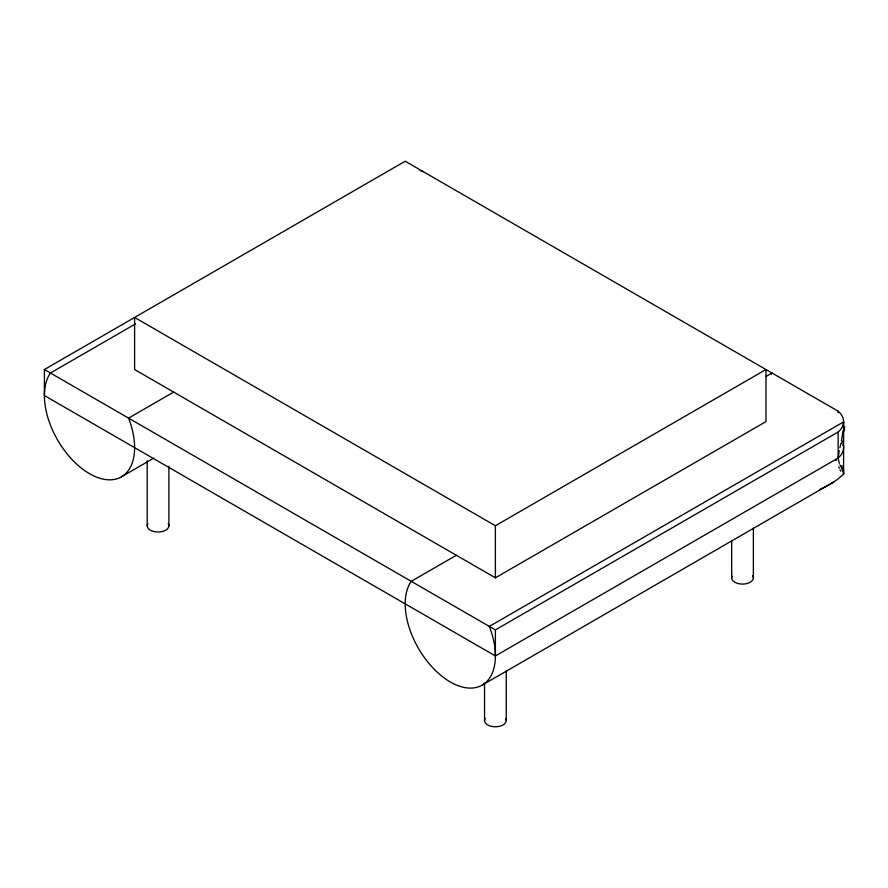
<?xml version="1.0" encoding="UTF-8"?>
<svg xmlns="http://www.w3.org/2000/svg" width="888" height="888" viewBox="0 0 888 888"><rect width="100%" height="100%" fill="white"/><g stroke="black" fill="none" stroke-linecap="round" stroke-linejoin="round"><path stroke-width="1.33" d="M456.332 555.278L411.233 581.318A63.781 36.819 60 0 0 450.294 681.973A63.781 36.819 60 0 0 489.344 626.417L843.6 421.889L843.6 474.159L837.895 479.054A81.463 66.522 0 0 1 823.309 487.79L820.068 489.31M843.6 421.889L843.4 426.806M839.26 463.414L838.139 458.053L839.26 450.605M843.034 430.824L841.458 440.792M840.947 443.245L839.926 447.696M843.311 445.132A32.523 18.781 0 0 1 838.139 458.053L495.393 655.943L44.4 395.56L44.4 369.53L405.194 161.228L838.139 411.188L838.139 412.809M135.509 323.898L50.438 373.016A63.781 36.819 60 0 0 89.499 473.681A63.781 36.819 60 0 0 128.56 418.115L173.66 392.074M121.39 476.834L153.746 458.153M495.393 525.751L765.978 369.53L765.978 421.6L495.393 577.822L134.599 369.53L134.599 317.449L495.393 525.751L495.393 577.822M766.089 376.445L772.027 373.016A63.781 36.819 60 0 0 771.261 374.159M44.4 369.53L495.393 629.903L838.139 432.012A32.523 18.781 0 0 0 838.139 411.188M482.173 685.136L834.154 481.718M840.947 466.899L839.926 464.912M841.458 467.898L843.034 471.406M843.4 472.616L843.6 474.159L843.4 468.464M838.139 432.012L838.139 458.053M753.368 528.06L753.368 577.833M731.69 540.503L731.69 577.833M506.227 670.74L506.227 720.512M495.393 629.903L495.393 655.943M484.548 683.183L484.548 720.512M168.887 466.3L168.887 525.751M147.208 460.772L147.208 525.751M420.124 170.585A32.523 18.781 0 0 1 423.232 171.639M839.504 468.065A46.842 13.109 -87.2 0 1 838.705 466.999M835.541 459.418A82.351 4.329 56.6 0 1 836.207 460.583M840.037 469.819A79.321 16.561 32.8 0 1 840.814 471.206M841.902 465.567A79.321 66.966 81.7 0 1 842.157 468.52M844.643 426.862A79.321 69.453 -81.3 0 1 844.277 430.946M842.335 441.059A82.351 45.965 -81.1 0 1 841.813 443.556M843.001 445.31A46.842 1.576 -76.6 0 1 843.278 444.155M168.209 523.565A10.845 6.26 0 0 1 158.053 532.012A10.845 6.26 0 0 1 147.885 523.565M505.794 718.747A10.845 6.26 0 0 1 495.005 726.773A10.845 6.26 0 0 1 485.225 718.325M752.691 575.646A10.845 6.26 0 0 1 742.912 584.082A10.845 6.26 0 0 1 732.123 576.068"/></g></svg>
